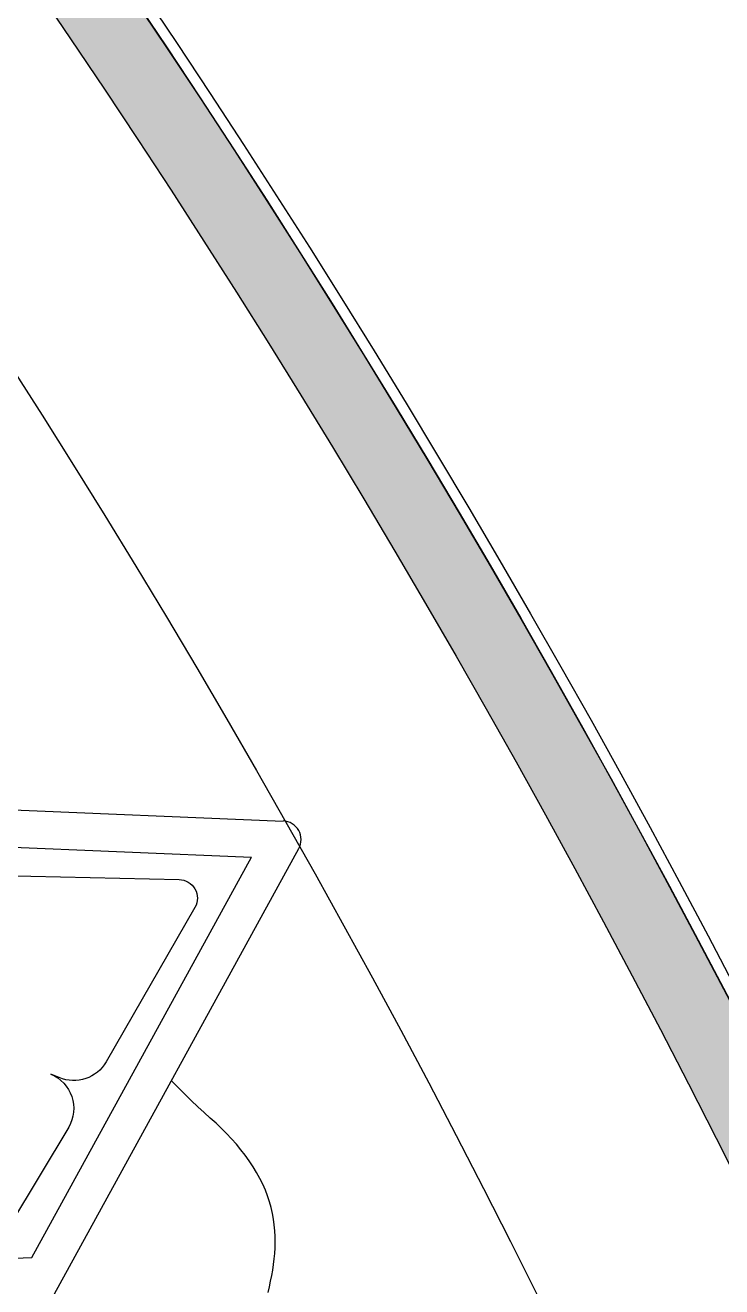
# Model space of a CAD drawing. Header units: feet. Extents: x 0 to 841, y 0 to 594.
# Drawn here: x 660.179 to 661.042, y 137.618 to 139.18 of the extents above; entities that cross this region are included whole.
import ezdxf

# ---------------------------------------------------------------- set-up
doc = ezdxf.new("R2010")
doc.units = ezdxf.units.FT
doc.header["$MEASUREMENT"] = 0
doc.layers.add('LOGO', color=7, linetype='Continuous')

# ---------------------------------------------------------------- blocks, each defined once
blk = doc.blocks.new('YOTA')
h = blk.add_hatch(color=1)
edge = h.paths.add_edge_path()
edge.add_arc((302.8865, 246.9749), 39.995, 0, 360)
edge = h.paths.add_edge_path(flags=16)
edge.add_arc((302.8865, 246.9749), 39.7003, 0, 360)
at = {"color": 2}
for p, q in [((334.6429, 266.169), (336.6451, 266.0852)), ((334.7197, 266.0183), (336.5203, 265.9429)), ((335.6532, 264.363), (336.5203, 265.9429)), ((335.7424, 264.2193), (336.7066, 265.9761)), ((333.564, 264.2757), (335.6532, 264.363))]:
    blk.add_line(p, q, dxfattribs=at)
blk.add_lwpolyline([(335.5322, 265.8702), (336.2345, 265.8544, -0.568106), (336.2969, 265.7443), (336.2966, 265.7439), (335.9468, 265.1349, -0.379368), (335.7616, 265.0727), (335.7287, 265.0866, -0.449939), (335.799, 264.8776), (335.5691, 264.4948)], format="xyb", dxfattribs=at)
blk.add_lwpolyline([(336.5854, 264.2255), (336.5907, 264.2477), (336.5956, 264.2697), (336.5999, 264.2917), (336.6037, 264.3136), (336.607, 264.3355), (336.6096, 264.3574), (336.6115, 264.3794), (336.6128, 264.4016), (336.6133, 264.4238), (336.613, 264.4462), (336.6118, 264.4687), (336.6098, 264.4914), (336.6067, 264.5141), (336.6026, 264.537), (336.5974, 264.5599), (336.591, 264.5829), (336.5835, 264.6059), (336.5746, 264.629), (336.5644, 264.6522), (336.5529, 264.6753), (336.5402, 264.6983), (336.5263, 264.7211), (336.5113, 264.7438), (336.4953, 264.7662), (336.4782, 264.7883), (336.4603, 264.81), (336.4414, 264.8313), (336.4218, 264.8521), (336.4013, 264.8724), (336.38, 264.8926), (336.3576, 264.9133), (336.3339, 264.9349), (336.3089, 264.9578), (336.2823, 264.9827), (336.2541, 265.0098), (336.224, 265.0399), (336.2041, 265.0605)], dxfattribs=at)
at = {"color": 1}
for centre, radius in [((302.8815, 246.9749), 40.0001), ((302.8815, 246.9749), 40), ((302.8865, 246.9749), 39.995)]:
    blk.add_circle(centre, radius, dxfattribs=at)
at = {"color": 2}
for radius in [39.7003, 38.793]:
    blk.add_circle((302.8865, 246.9749), radius, dxfattribs=at)
blk.add_arc((336.642, 266.0116), 0.0737, 331.2395, 87.6028, dxfattribs=at)

msp = doc.modelspace()

# ---------------------------------------------------------------- linework, layer by layer
at = {"layer": 'LOGO', "color": 1}
msp.add_circle((649.9138, 132.2024), 12.5548, dxfattribs=at)

# ---------------------------------------------------------------- block references
at = {"layer": 'LOGO', "xscale": 0.3139103563735262, "yscale": 0.3139103563735262, "zscale": 0.3139103563735262}
msp.add_blockref('YOTA', (554.8225, 54.668), dxfattribs=at)

doc.saveas('drawing.dxf')
